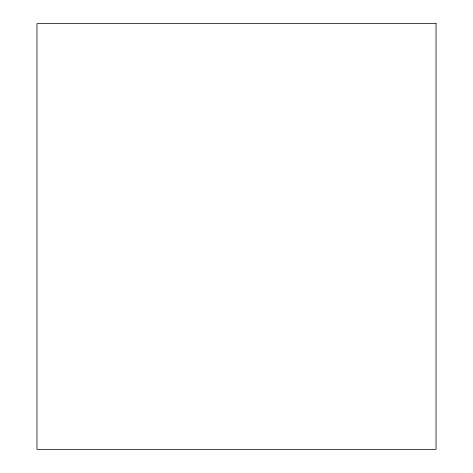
<?xml version="1.0" encoding="UTF-8"?>
<svg xmlns="http://www.w3.org/2000/svg" width="473" height="473" viewBox="0 0 473 473"><rect width="100%" height="100%" fill="white"/><g stroke="black" fill="none" stroke-linecap="round" stroke-linejoin="round"><path stroke-width="0.71" d="M436.047 23.65L36.953 23.65L36.953 449.35L436.047 449.35L436.047 23.65"/></g></svg>
